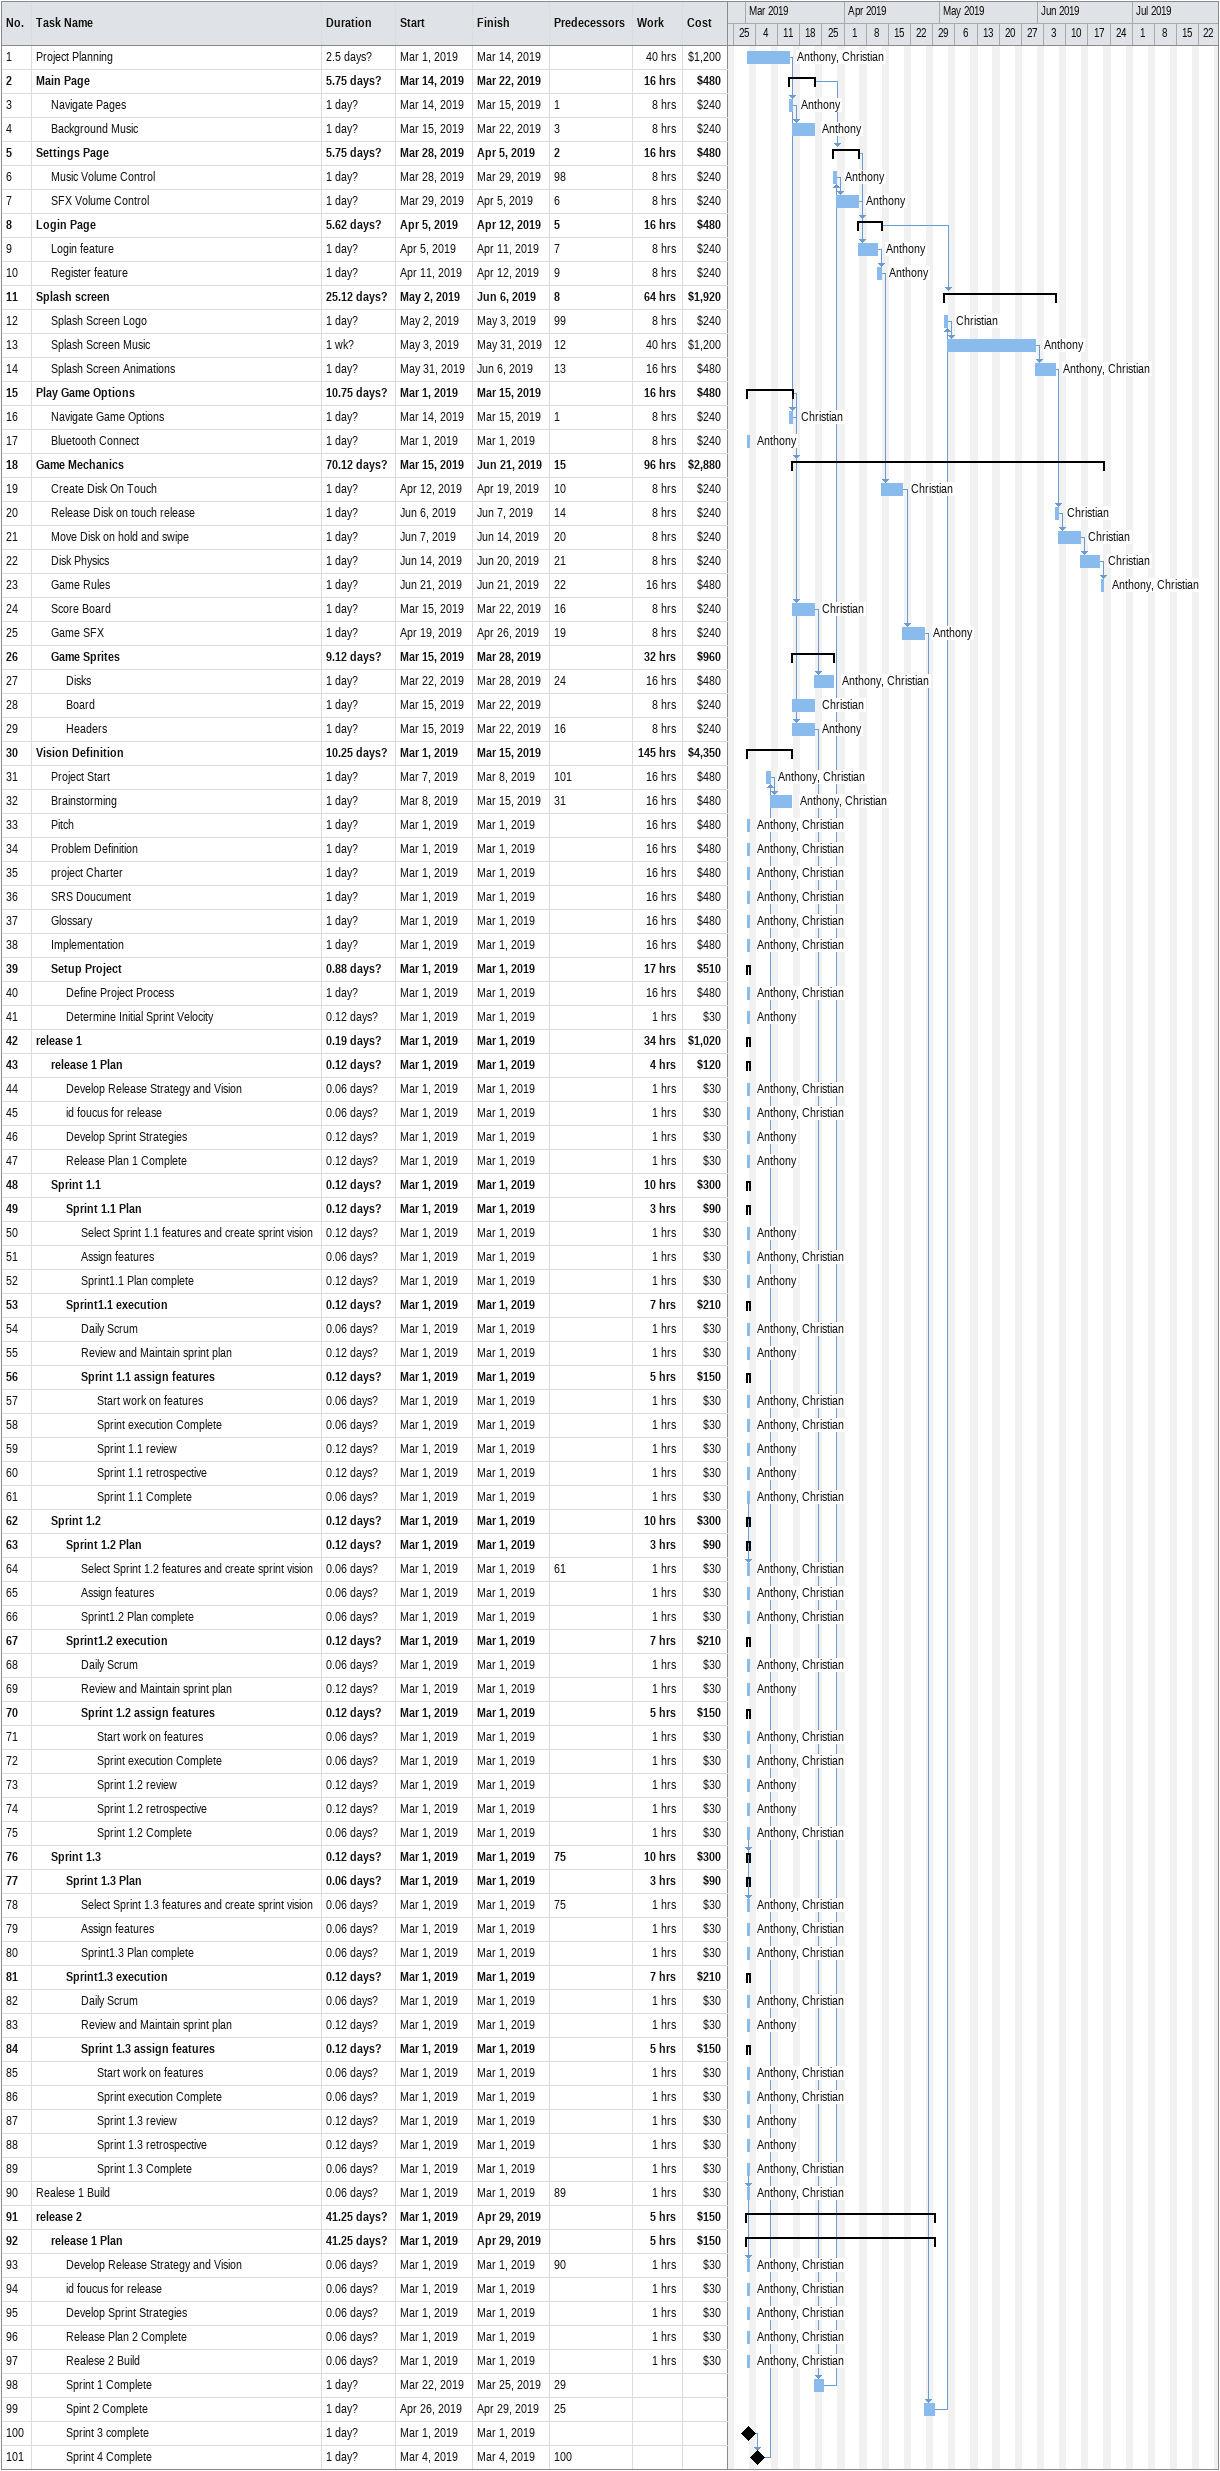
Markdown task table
| ID | Level | Task | Duration | Start | Finish | Predecessors | Resources | Work (h) | Cost ($) |
|---|---|---|---|---|---|---|---|---|---|
| 1 | 1 | Project Planning | 2.5d? | 2019-03-01 | 2019-03-14 |  | Anthony, Christian | 40 | 1200 |
| 2 | 1 | **Main Page** | 5.75d? | 2019-03-14 | 2019-03-22 |  |  | 16 | 480 |
| 3 | 2 | Navigate Pages | 1d? | 2019-03-14 | 2019-03-15 | 1 | Anthony | 8 | 240 |
| 4 | 2 | Background Music | 1d? | 2019-03-15 | 2019-03-22 | 3 | Anthony | 8 | 240 |
| 5 | 1 | **Settings Page** | 5.75d? | 2019-03-28 | 2019-04-05 | 2 |  | 16 | 480 |
| 6 | 2 | Music Volume Control | 1d? | 2019-03-28 | 2019-03-29 | 98 | Anthony | 8 | 240 |
| 7 | 2 | SFX Volume Control | 1d? | 2019-03-29 | 2019-04-05 | 6 | Anthony | 8 | 240 |
| 8 | 1 | **Login Page** | 5.62d? | 2019-04-05 | 2019-04-12 | 5 |  | 16 | 480 |
| 9 | 2 | Login feature | 1d? | 2019-04-05 | 2019-04-11 | 7 | Anthony | 8 | 240 |
| 10 | 2 | Register feature | 1d? | 2019-04-11 | 2019-04-12 | 9 | Anthony | 8 | 240 |
| 11 | 1 | **Splash screen** | 25.12d? | 2019-05-02 | 2019-06-06 | 8 |  | 64 | 1920 |
| 12 | 2 | Splash Screen Logo | 1d? | 2019-05-02 | 2019-05-03 | 99 | Christian | 8 | 240 |
| 13 | 2 | Splash Screen Music | 1w? | 2019-05-03 | 2019-05-31 | 12 | Anthony | 40 | 1200 |
| 14 | 2 | Splash Screen Animations | 1d? | 2019-05-31 | 2019-06-06 | 13 | Anthony, Christian | 16 | 480 |
| 15 | 1 | **Play Game Options** | 10.75d? | 2019-03-01 | 2019-03-15 |  |  | 16 | 480 |
| 16 | 2 | Navigate Game Options | 1d? | 2019-03-14 | 2019-03-15 | 1 | Christian | 8 | 240 |
| 17 | 2 | Bluetooth Connect | 1d? | 2019-03-01 | 2019-03-01 |  | Anthony | 8 | 240 |
| 18 | 1 | **Game Mechanics** | 70.12d? | 2019-03-15 | 2019-06-21 | 15 |  | 96 | 2880 |
| 19 | 2 | Create Disk On Touch | 1d? | 2019-04-12 | 2019-04-19 | 10 | Christian | 8 | 240 |
| 20 | 2 | Release Disk on touch release | 1d? | 2019-06-06 | 2019-06-07 | 14 | Christian | 8 | 240 |
| 21 | 2 | Move Disk on hold and swipe | 1d? | 2019-06-07 | 2019-06-14 | 20 | Christian | 8 | 240 |
| 22 | 2 | Disk Physics | 1d? | 2019-06-14 | 2019-06-20 | 21 | Christian | 8 | 240 |
| 23 | 2 | Game Rules | 1d? | 2019-06-21 | 2019-06-21 | 22 | Anthony, Christian | 16 | 480 |
| 24 | 2 | Score Board | 1d? | 2019-03-15 | 2019-03-22 | 16 | Christian | 8 | 240 |
| 25 | 2 | Game SFX | 1d? | 2019-04-19 | 2019-04-26 | 19 | Anthony | 8 | 240 |
| 26 | 2 | **Game Sprites** | 9.12d? | 2019-03-15 | 2019-03-28 |  |  | 32 | 960 |
| 27 | 3 | Disks | 1d? | 2019-03-22 | 2019-03-28 | 24 | Anthony, Christian | 16 | 480 |
| 28 | 3 | Board | 1d? | 2019-03-15 | 2019-03-22 |  | Christian | 8 | 240 |
| 29 | 3 | Headers | 1d? | 2019-03-15 | 2019-03-22 | 16 | Anthony | 8 | 240 |
| 30 | 1 | **Vision Definition** | 10.25d? | 2019-03-01 | 2019-03-15 |  |  | 145 | 4350 |
| 31 | 2 | Project Start | 1d? | 2019-03-07 | 2019-03-08 | 101 | Anthony, Christian | 16 | 480 |
| 32 | 2 | Brainstorming | 1d? | 2019-03-08 | 2019-03-15 | 31 | Anthony, Christian | 16 | 480 |
| 33 | 2 | Pitch | 1d? | 2019-03-01 | 2019-03-01 |  | Anthony, Christian | 16 | 480 |
| 34 | 2 | Problem Definition | 1d? | 2019-03-01 | 2019-03-01 |  | Anthony, Christian | 16 | 480 |
| 35 | 2 | project Charter | 1d? | 2019-03-01 | 2019-03-01 |  | Anthony, Christian | 16 | 480 |
| 36 | 2 | SRS Doucument | 1d? | 2019-03-01 | 2019-03-01 |  | Anthony, Christian | 16 | 480 |
| 37 | 2 | Glossary | 1d? | 2019-03-01 | 2019-03-01 |  | Anthony, Christian | 16 | 480 |
| 38 | 2 | Implementation | 1d? | 2019-03-01 | 2019-03-01 |  | Anthony, Christian | 16 | 480 |
| 39 | 2 | **Setup Project** | 0.88d? | 2019-03-01 | 2019-03-01 |  |  | 17 | 510 |
| 40 | 3 | Define Project Process | 1d? | 2019-03-01 | 2019-03-01 |  | Anthony, Christian | 16 | 480 |
| 41 | 3 | Determine Initial Sprint Velocity | 0.12d? | 2019-03-01 | 2019-03-01 |  | Anthony | 1 | 30 |
| 42 | 1 | **release 1** | 0.19d? | 2019-03-01 | 2019-03-01 |  |  | 34 | 1020 |
| 43 | 2 | **release 1 Plan** | 0.12d? | 2019-03-01 | 2019-03-01 |  |  | 4 | 120 |
| 44 | 3 | Develop Release Strategy and Vision | 0.06d? | 2019-03-01 | 2019-03-01 |  | Anthony, Christian | 1 | 30 |
| 45 | 3 | id foucus for release | 0.06d? | 2019-03-01 | 2019-03-01 |  | Anthony, Christian | 1 | 30 |
| 46 | 3 | Develop Sprint Strategies | 0.12d? | 2019-03-01 | 2019-03-01 |  | Anthony | 1 | 30 |
| 47 | 3 | Release Plan 1 Complete | 0.12d? | 2019-03-01 | 2019-03-01 |  | Anthony | 1 | 30 |
| 48 | 2 | **Sprint 1.1** | 0.12d? | 2019-03-01 | 2019-03-01 |  |  | 10 | 300 |
| 49 | 3 | **Sprint 1.1 Plan** | 0.12d? | 2019-03-01 | 2019-03-01 |  |  | 3 | 90 |
| 50 | 4 | Select Sprint 1.1 features and create sprint vision | 0.12d? | 2019-03-01 | 2019-03-01 |  | Anthony | 1 | 30 |
| 51 | 4 | Assign features | 0.06d? | 2019-03-01 | 2019-03-01 |  | Anthony, Christian | 1 | 30 |
| 52 | 4 | Sprint1.1 Plan complete | 0.12d? | 2019-03-01 | 2019-03-01 |  | Anthony | 1 | 30 |
| 53 | 3 | **Sprint1.1 execution** | 0.12d? | 2019-03-01 | 2019-03-01 |  |  | 7 | 210 |
| 54 | 4 | Daily Scrum | 0.06d? | 2019-03-01 | 2019-03-01 |  | Anthony, Christian | 1 | 30 |
| 55 | 4 | Review and Maintain sprint plan | 0.12d? | 2019-03-01 | 2019-03-01 |  | Anthony | 1 | 30 |
| 56 | 4 | **Sprint 1.1 assign features** | 0.12d? | 2019-03-01 | 2019-03-01 |  |  | 5 | 150 |
| 57 | 5 | Start work on features | 0.06d? | 2019-03-01 | 2019-03-01 |  | Anthony, Christian | 1 | 30 |
| 58 | 5 | Sprint execution Complete | 0.06d? | 2019-03-01 | 2019-03-01 |  | Anthony, Christian | 1 | 30 |
| 59 | 5 | Sprint 1.1 review | 0.12d? | 2019-03-01 | 2019-03-01 |  | Anthony | 1 | 30 |
| 60 | 5 | Sprint 1.1 retrospective | 0.12d? | 2019-03-01 | 2019-03-01 |  | Anthony | 1 | 30 |
| 61 | 5 | Sprint 1.1 Complete | 0.06d? | 2019-03-01 | 2019-03-01 |  | Anthony, Christian | 1 | 30 |
| 62 | 2 | **Sprint 1.2** | 0.12d? | 2019-03-01 | 2019-03-01 |  |  | 10 | 300 |
| 63 | 3 | **Sprint 1.2 Plan** | 0.12d? | 2019-03-01 | 2019-03-01 |  |  | 3 | 90 |
| 64 | 4 | Select Sprint 1.2 features and create sprint vision | 0.06d? | 2019-03-01 | 2019-03-01 | 61 | Anthony, Christian | 1 | 30 |
| 65 | 4 | Assign features | 0.06d? | 2019-03-01 | 2019-03-01 |  | Anthony, Christian | 1 | 30 |
| 66 | 4 | Sprint1.2 Plan complete | 0.06d? | 2019-03-01 | 2019-03-01 |  | Anthony, Christian | 1 | 30 |
| 67 | 3 | **Sprint1.2 execution** | 0.12d? | 2019-03-01 | 2019-03-01 |  |  | 7 | 210 |
| 68 | 4 | Daily Scrum | 0.06d? | 2019-03-01 | 2019-03-01 |  | Anthony, Christian | 1 | 30 |
| 69 | 4 | Review and Maintain sprint plan | 0.12d? | 2019-03-01 | 2019-03-01 |  | Anthony | 1 | 30 |
| 70 | 4 | **Sprint 1.2 assign features** | 0.12d? | 2019-03-01 | 2019-03-01 |  |  | 5 | 150 |
| 71 | 5 | Start work on features | 0.06d? | 2019-03-01 | 2019-03-01 |  | Anthony, Christian | 1 | 30 |
| 72 | 5 | Sprint execution Complete | 0.06d? | 2019-03-01 | 2019-03-01 |  | Anthony, Christian | 1 | 30 |
| 73 | 5 | Sprint 1.2 review | 0.12d? | 2019-03-01 | 2019-03-01 |  | Anthony | 1 | 30 |
| 74 | 5 | Sprint 1.2 retrospective | 0.12d? | 2019-03-01 | 2019-03-01 |  | Anthony | 1 | 30 |
| 75 | 5 | Sprint 1.2 Complete | 0.06d? | 2019-03-01 | 2019-03-01 |  | Anthony, Christian | 1 | 30 |
| 76 | 2 | **Sprint 1.3** | 0.12d? | 2019-03-01 | 2019-03-01 | 75 |  | 10 | 300 |
| 77 | 3 | **Sprint 1.3 Plan** | 0.06d? | 2019-03-01 | 2019-03-01 |  |  | 3 | 90 |
| 78 | 4 | Select Sprint 1.3 features and create sprint vision | 0.06d? | 2019-03-01 | 2019-03-01 | 75 | Anthony, Christian | 1 | 30 |
| 79 | 4 | Assign features | 0.06d? | 2019-03-01 | 2019-03-01 |  | Anthony, Christian | 1 | 30 |
| 80 | 4 | Sprint1.3 Plan complete | 0.06d? | 2019-03-01 | 2019-03-01 |  | Anthony, Christian | 1 | 30 |
| 81 | 3 | **Sprint1.3 execution** | 0.12d? | 2019-03-01 | 2019-03-01 |  |  | 7 | 210 |
| 82 | 4 | Daily Scrum | 0.06d? | 2019-03-01 | 2019-03-01 |  | Anthony, Christian | 1 | 30 |
| 83 | 4 | Review and Maintain sprint plan | 0.12d? | 2019-03-01 | 2019-03-01 |  | Anthony | 1 | 30 |
| 84 | 4 | **Sprint 1.3 assign features** | 0.12d? | 2019-03-01 | 2019-03-01 |  |  | 5 | 150 |
| 85 | 5 | Start work on features | 0.06d? | 2019-03-01 | 2019-03-01 |  | Anthony, Christian | 1 | 30 |
| 86 | 5 | Sprint execution Complete | 0.06d? | 2019-03-01 | 2019-03-01 |  | Anthony, Christian | 1 | 30 |
| 87 | 5 | Sprint 1.3 review | 0.12d? | 2019-03-01 | 2019-03-01 |  | Anthony | 1 | 30 |
| 88 | 5 | Sprint 1.3 retrospective | 0.12d? | 2019-03-01 | 2019-03-01 |  | Anthony | 1 | 30 |
| 89 | 5 | Sprint 1.3 Complete | 0.06d? | 2019-03-01 | 2019-03-01 |  | Anthony, Christian | 1 | 30 |
| 90 | 1 | Realese 1 Build | 0.06d? | 2019-03-01 | 2019-03-01 | 89 | Anthony, Christian | 1 | 30 |
| 91 | 1 | **release 2** | 41.25d? | 2019-03-01 | 2019-04-29 |  |  | 5 | 150 |
| 92 | 2 | **release 1 Plan** | 41.25d? | 2019-03-01 | 2019-04-29 |  |  | 5 | 150 |
| 93 | 3 | Develop Release Strategy and Vision | 0.06d? | 2019-03-01 | 2019-03-01 | 90 | Anthony, Christian | 1 | 30 |
| 94 | 3 | id foucus for release | 0.06d? | 2019-03-01 | 2019-03-01 |  | Anthony, Christian | 1 | 30 |
| 95 | 3 | Develop Sprint Strategies | 0.06d? | 2019-03-01 | 2019-03-01 |  | Anthony, Christian | 1 | 30 |
| 96 | 3 | Release Plan 2 Complete | 0.06d? | 2019-03-01 | 2019-03-01 |  | Anthony, Christian | 1 | 30 |
| 97 | 3 | Realese 2 Build | 0.06d? | 2019-03-01 | 2019-03-01 |  | Anthony, Christian | 1 | 30 |
| 98 | 3 | Sprint 1 Complete | 1d? | 2019-03-22 | 2019-03-25 | 29 |  |  |  |
| 99 | 3 | Spint 2 Complete | 1d? | 2019-04-26 | 2019-04-29 | 25 |  |  |  |
| 100 | 3 | Sprint 3 complete | 1d? | 2019-03-01 | 2019-03-01 |  |  |  |  |
| 101 | 3 | Sprint 4 Complete | 1d? | 2019-03-04 | 2019-03-04 | 100 |  |  |  |
